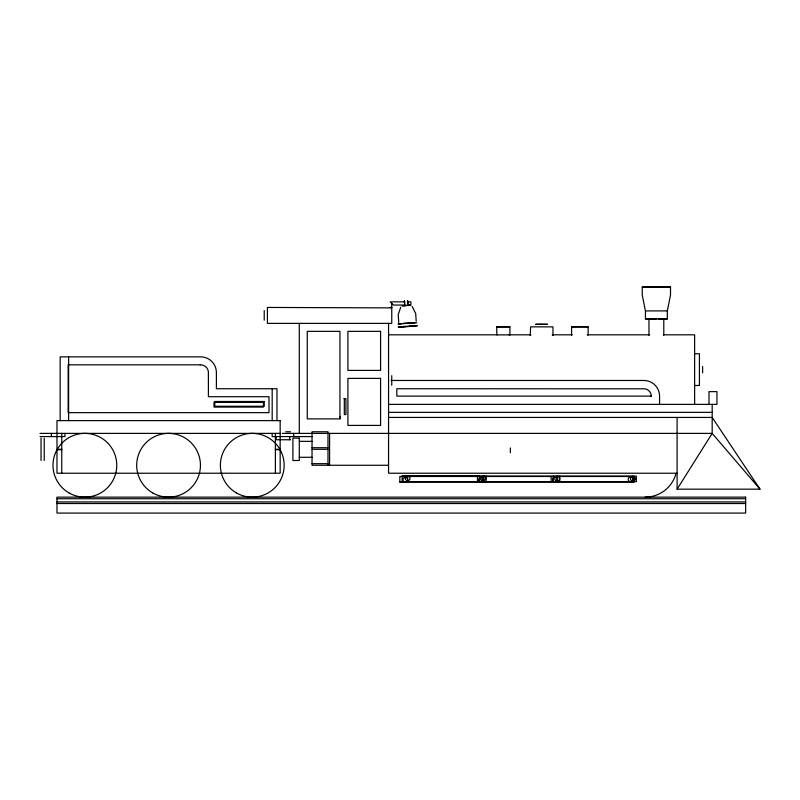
<?xml version="1.0" encoding="UTF-8"?>
<svg xmlns="http://www.w3.org/2000/svg" width="800" height="800" viewBox="0 0 800 800"><rect width="100%" height="100%" fill="white"/><g stroke="black" fill="none" stroke-linecap="round" stroke-linejoin="round"><path stroke-width="1.2" d="M407.61 480.75L407.61 475.96L402.15 476.08L402.15 481.66L636.36 481.66L636.36 476.08L402.15 476.08M483.19 480.71L483.19 475.92M557.19 481.05L557.19 476.27M416.21 321.28L415.67 313.44L412.14 306.41M339.94 418.88L339.94 331.35L307.26 331.35L307.26 418.88L339.94 418.88L340.34 416.46M391.75 307.89L267.41 307.44L267.41 323.38L391.75 323.38L391.78 303.48M400.73 307.2L398.22 314.65L398.76 322.49M388.56 417.44L712.18 417.44L760 489.17L677.1 489.17L712.18 433.38L712.18 404.38M399.51 323.94L400.34 323.85M416.82 322.83L411.73 323M405.94 482.11L399.84 482.07L399.84 476.49L634.05 476.49L634.05 482.07L399.84 482.07M400.9 326.81L399.86 326.96L400.94 326.95M401.65 323.72L398.05 324.08L399.35 324.08M402.15 326.69L398.26 327.07L402.22 326.9M413.44 326.12L415.74 325.85L411.73 326M400.81 323.77L405.39 323.42M401.01 326.75L405.7 326.41M407.61 305.53C418.79 304.55 393.83 306.29 405.14 305.71M403.57 323.37L411.51 322.82M402.77 323.6L410.01 323.08M402.98 326.58L410.22 326.06M409.89 326.4L417.34 325.74L409.81 326.12M412.61 326.23L407.84 326.55M407.95 305.47L404.75 305.61L404.5 302.05M405.38 326.75L407.85 326.58M409.71 323.12L412.32 322.94M403.07 326.89L405.78 326.69M661.85 286.95L670.51 287.02L670.51 294.99L667.33 310.93L667.33 318.9L645.43 318.9L645.43 310.93L642.25 294.99L642.25 287.02L650.91 286.95M670.51 287.02L652.72 287.12M645.8 310.91L666.96 310.91M401.09 327L403.87 326.81M496.77 326.87L509.91 326.87L509.91 334.84L503.34 334.89L496.77 334.84L496.77 326.87L509.91 326.87M645.43 318.9L648.63 318.84M648.97 335.27L648.97 318.9L652.68 318.95M658.3 318.95L663.79 318.9L663.79 335.27M530.24 335.55L530.63 326.85L552.96 326.87L552.96 335.55M571.58 335.24L571.58 326.87L579.86 326.81L588.14 326.87L588.14 335.24M413.46 322.9L414.8 322.84M648.64 286.96L645.44 287.02L648.64 287.07M649.32 286.93L653.55 286.94M659.21 287.09L667.32 287.02L664.12 286.96M652.72 286.92L660.04 286.92M404.79 301.86L390.16 301.86L393.34 305.05L405.03 305.05M407.22 301.86L410.88 301.86L410.88 305.05L407.37 305.05M541.6 324.26L535.66 324.3L547.54 324.3L541.6 324.34M388.56 334.81L497.25 334.81M509.74 334.81L530.98 334.81M552.22 334.81L572.21 334.81M587.2 334.81L649.67 334.81M663.41 334.81L694.64 334.81L694.64 404.41M694.64 353.74L699.42 353.74L699.42 385.48L694.64 385.48M391.05 380.47L643.63 380.47A15.68 15.68 0 0 1 659.57 396.41L659.57 404.38M651.3 396.11L396.83 396.11L396.83 388.74L644.75 388.81A7.39 7.39 0 0 1 651.23 395.28L651.3 396.62M343.93 398.63L345.92 398.63L345.92 414.57L344.32 414.57L344.32 398.63M388.56 404.38L716.96 404.38L716.96 391.63L708.99 391.63L708.99 404.38M388.56 412.35L712.18 412.35M285.74 431.78L290.52 431.78M40 433.38L280.16 433.38M282.31 433.38L712.18 433.38L760 489.17M40 436.57L64.95 436.57L64.95 433.38M312.04 436.57L272.17 436.57L272.17 433.38M290.52 439.75L276.16 439.75L276.16 436.57M299.29 441.35L312.04 441.36M312.04 447.72L327.98 447.72M56.98 449.32L61.76 449.32M275.38 449.32L280.16 449.32M312.04 449.32L327.98 449.32M56.98 449.73L61.76 449.73M275.38 449.73L280.16 449.73M299.29 457.28L312.04 457.29M312.04 463.67L327.98 463.67M388.56 465.26L312.04 465.26L312.04 431.78L327.98 431.78L327.98 465.26M677.1 473.23L388.56 473.23L388.56 323.38M56.98 498.74L745.65 498.74M56.98 501.93L745.65 501.93M56.98 503.52L745.65 503.52M390.16 307.44L391.75 307.44M653.54 318.98L656.38 318.98M659.21 286.94L663.44 286.93M649.32 287.11L653.55 287.09M650.91 287.09L642.25 287.02M664.13 318.84L667.33 318.9M509.03 334.82L509.91 334.84M588.14 326.87L571.58 326.87M407.64 475.96L479.77 476.08L479.77 481.66M407.87 304.4L407.8 303.42M407.7 301.94L407.61 300.65L407.71 302.22M404.67 304.36L404.59 303.23M407.72 302.4L407.93 305.39M407.77 303.01L407.68 301.83M404.56 302.82L404.47 301.56M702.61 366.42L702.61 372.8M677.1 417.44L677.1 489.17M632.89 476.38L632.89 481.16M559.84 476.08L559.84 481.66M557.53 476.49L557.53 482.07M553.46 476.08L553.46 481.66M551.15 476.49L551.15 482.07M510.37 447.93L510.37 452.71M486.15 476.08L486.15 481.66M483.84 476.49L483.84 482.07M477.46 476.49L477.46 482.07M391.75 375.69L391.75 385.25M329.58 433.38L329.58 465.26M299.29 323.38L299.29 433.38M293.71 433.38L293.71 436.57M289.72 436.57L289.72 439.75M276.97 420.62L276.97 388.74L216.39 388.74L216.39 372.8A15.68 15.68 0 0 0 200.45 356.86L60.17 356.86L60.17 420.62M275.38 433.38L275.38 473.23M272.19 388.74L272.19 420.62M264.22 310.63L264.22 320.19M68.62 356.86L68.62 420.62M61.76 433.38L61.76 473.23M51.4 433.38L51.4 436.57M44.23 438.13L44.23 460.51M41.04 438.13L41.04 460.51M676.02 473.51A31.88 31.88 0 0 1 645.22 497.14M380.59 331.35L347.91 331.35L347.91 370.41L380.59 370.41L380.59 331.35M200.25 364.83L68.14 364.83L68.14 412.65L269 412.65L269 396.71L208.42 396.71L208.36 371.64A7.69 7.69 0 0 0 201.62 364.9L200.25 364.83M380.59 378.38L347.91 378.38L347.91 425.41L380.59 425.41L380.59 378.38M264.22 401.49L214.8 401.49L214.8 406.28L264.22 406.28L264.22 401.49M263.43 402.29L214 402.29L214 407.08L263.43 407.08L263.43 402.29M280.16 420.62L56.98 420.62L56.98 473.23L280.16 473.23L280.16 420.62M299.29 438.15L292.91 438.13L292.91 460.51L299.29 460.49L299.29 438.13M408.25 476.05L407.02 476.05A2.39 2.39 0 0 0 405.68 479.73A2.39 2.39 0 0 0 409.59 479.73A2.39 2.39 0 0 0 408.25 476.05M745.65 497.14L56.98 497.14L56.98 513.08L745.65 513.08L745.65 497.14M404.49 301.73L404.43 300.88L404.49 301.73M629.38 481.46A2.39 2.39 0 0 0 632.97 479.39A2.39 2.39 0 0 0 629.38 477.32A2.39 2.39 0 0 0 629.38 481.46M481.99 480.37A2.39 2.39 0 0 0 485.61 478.35A2.39 2.39 0 0 0 482.05 476.23A2.39 2.39 0 0 0 481.99 480.37M556.02 480.73A2.39 2.39 0 0 0 559.61 478.66A2.39 2.39 0 0 0 556.02 476.59A2.39 2.39 0 0 0 556.02 480.73M631.69 480.84A2.39 2.39 0 0 0 635.28 478.77A2.39 2.39 0 0 0 631.69 476.7A2.39 2.39 0 0 0 631.69 480.84M553.71 481.56A2.39 2.39 0 0 0 557.3 479.49A2.39 2.39 0 0 0 553.71 477.42A2.39 2.39 0 0 0 553.71 481.56M404.13 481.87A2.39 2.39 0 0 0 407.72 479.8A2.39 2.39 0 0 0 404.13 477.73A2.39 2.39 0 0 0 404.13 481.87M479.24 481.55A2.39 2.39 0 0 0 483.22 480.43A2.39 2.39 0 0 0 480.26 477.54A2.39 2.39 0 0 0 479.24 481.55M236.32 492.87A31.88 31.88 0 0 0 284.15 465.26A31.88 31.88 0 0 0 236.32 437.65A31.88 31.88 0 0 0 236.32 492.87M152.63 492.87A31.88 31.88 0 0 0 200.45 465.26A31.88 31.88 0 0 0 152.63 437.65A31.88 31.88 0 0 0 152.63 492.87M68.93 492.87A31.88 31.88 0 0 0 116.76 465.26A31.88 31.88 0 0 0 68.93 437.65A31.88 31.88 0 0 0 68.93 492.87"/></g></svg>
